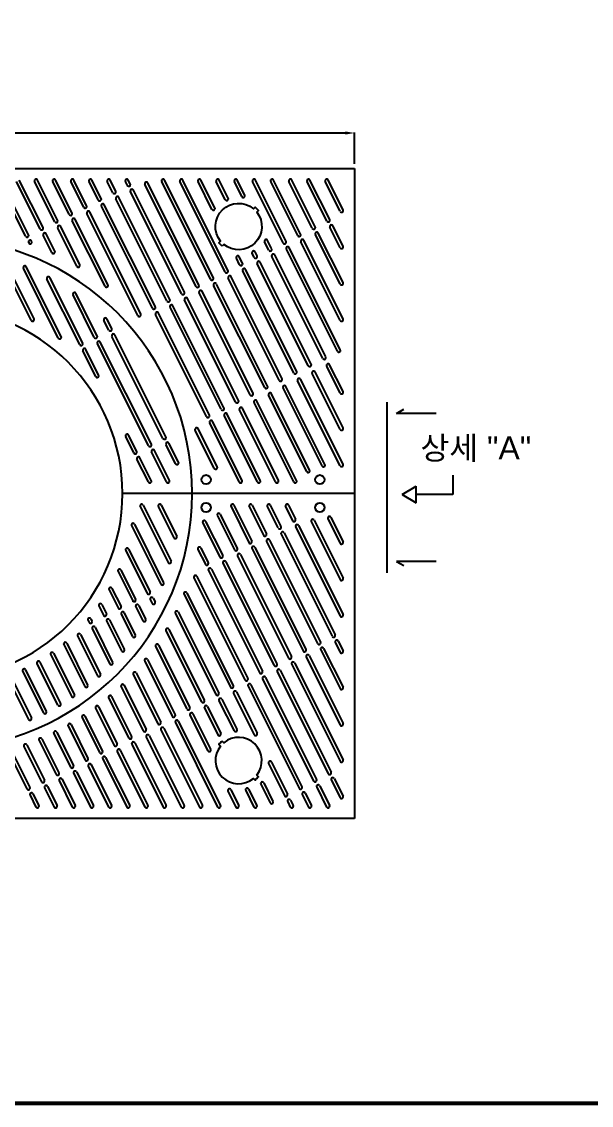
# Model space of a CAD drawing. Header units: millimetres. Extents: x 28890 to 36061, y -49849 to -44778.
# Drawn here: x 30822 to 32049, y -49683 to -47349 of the extents above; entities that cross this region are included whole.
import ezdxf

# ---------------------------------------------------------------- set-up
doc = ezdxf.new("R2010")
doc.units = ezdxf.units.MM
doc.layers.add('LAYOUT', color=7, linetype='Continuous')
doc.styles.get("Standard").update_dxf_attribs({"font": 'arial.ttf'})
doc.dimstyles.new('ISO-25', dxfattribs={"dimtxt": 40, "dimasz": 20, "dimexe": 1.25, "dimexo": 10, "dimgap": 10, "dimtad": 1, "dimdec": 0, "dimtxsty": 'Standard', "dimcen": 2.5, "dimclrd": 3, "dimclre": 3, "dimclrt": 3, "dimadec": 0, "dimazin": 0, "dimtfac": 1, "dimtdec": 0, "dimtmove": 0, "dimatfit": 3, "dimfxl": 1, "dimarcsym": 0})

# ---------------------------------------------------------------- blocks, each defined once
blk = doc.blocks.new('*D33')
at = {"color": 3, "lineweight": -2, "transparency": 16777216}
for p, q in [((29739.5, -47655.4), (29739.5, -47587.6)), ((29759.5, -47588.9), (31519.5, -47588.9)), ((31539.5, -47655.4), (31539.5, -47587.6))]:
    blk.add_line(p, q, dxfattribs=at)
at = {"color": 3, "transparency": 16777216}
for points in [[(29759.5, -47585.6), (29759.5, -47592.2), (29739.5, -47588.9)], [(31519.5, -47585.6), (31519.5, -47592.2), (31539.5, -47588.9)]]:
    blk.add_solid(points, dxfattribs=at)
at = {"layer": 'Defpoints', "color": 0, "transparency": 16777216}
for p in [(31539.5, -47588.9), (29739.5, -47665.4), (31539.5, -47665.4)]:
    blk.add_point(p, dxfattribs=at)
at = {"color": 3, "transparency": 16777216, "insert": (30639.5, -47558.5), "char_height": 40, "attachment_point": 5}
blk.add_mtext('1800', dxfattribs=at)
blk = doc.blocks.new('*D35')
at = {"color": 3, "lineweight": -2, "transparency": 16777216}
blk.add_line((30545, -48317.2), (30300.9, -48192.9), dxfattribs=at)
at = {"color": 3, "transparency": 16777216}
blk.add_solid([(30302.4, -48189.9), (30299.4, -48195.9), (30283.1, -48183.8)], dxfattribs=at)
at = {"layer": 'Defpoints', "color": 0, "transparency": 16777216}
for p in [(30283.1, -48183.8), (30995.9, -48546.9)]:
    blk.add_point(p, dxfattribs=at)
at = {"color": 3, "transparency": 16777216, "insert": (30487.7, -48254.4), "char_height": 40, "attachment_point": 5, "rotation": 333.0093}
blk.add_mtext('{\\fPMingLiU|b0|i0|c136|p0;∅800}', dxfattribs=at)

msp = doc.modelspace()

# ---------------------------------------------------------------- linework, layer by layer
for p, q in [((29739.5, -47665.4), (31539.5, -47665.4)), ((31539.5, -47665.4), (31539.5, -48365.4)), ((30830.7, -47811.4), (30771.8, -47693.5)), ((30837, -47808.2), (30778.1, -47690.4)), ((30862.1, -47795.7), (30810.9, -47693.5)), ((30868.3, -47792.6), (30817.2, -47690.4)), ((30893.4, -47780.1), (30850.1, -47693.5)), ((30899.6, -47776.9), (30856.3, -47690.4)), ((30924.7, -47764.4), (30889.2, -47693.5)), ((30930.9, -47761.3), (30895.5, -47690.4)), ((30956, -47748.8), (30928.3, -47693.5)), ((30962.2, -47745.6), (30934.6, -47690.4)), ((30987.3, -47733.1), (30967.5, -47693.5)), ((30993.5, -47730), (30973.7, -47690.4)), ((31018.6, -47717.5), (31006.6, -47693.5)), ((31024.8, -47714.3), (31012.9, -47690.4)), ((31049.9, -47701.8), (31045.7, -47693.5)), ((31056.1, -47698.7), (31052, -47690.4)), ((31197.8, -47919.4), (31087.9, -47699.6)), ((31204.1, -47916.3), (31094.2, -47696.4)), ((31229.1, -47903.8), (31124, -47693.5)), ((31235.4, -47900.7), (31130.3, -47690.4)), ((31260.4, -47888.1), (31163.1, -47693.5)), ((31266.7, -47885), (31169.4, -47690.4)), ((31232.2, -47753.3), (31202.3, -47693.5)), ((31238.4, -47750.2), (31208.5, -47690.4)), ((31260.9, -47732.5), (31241.4, -47693.5)), ((31267.1, -47729.3), (31247.7, -47690.4)), ((31296.7, -47725.8), (31280.5, -47693.5)), ((31302.9, -47722.6), (31286.8, -47690.4)), ((31385.7, -47825.5), (31319.7, -47693.5)), ((31391.9, -47822.4), (31325.9, -47690.4)), ((31417, -47809.9), (31358.8, -47693.5)), ((31423.2, -47806.7), (31365, -47690.4)), ((31448.3, -47794.2), (31397.9, -47693.5)), ((31454.5, -47791.1), (31404.2, -47690.4)), ((31479.6, -47778.6), (31437, -47693.5)), ((31485.8, -47775.4), (31443.3, -47690.4)), ((31508.2, -47757.6), (31476.2, -47693.5)), ((31514.5, -47754.5), (31482.4, -47690.4)), ((31166.5, -47935.1), (31056.6, -47715.2)), ((31172.8, -47932), (31062.9, -47712.1)), ((31103.9, -47966.4), (30994, -47746.5)), ((31110.2, -47963.3), (31000.2, -47743.4)), ((31135.2, -47950.7), (31025.3, -47730.9)), ((31141.5, -47947.6), (31031.5, -47727.7)), ((31072.6, -47982.1), (30962.7, -47762.2)), ((31078.9, -47978.9), (30968.9, -47759)), ((30941.3, -47876), (30900.1, -47793.5)), ((30947.6, -47872.8), (30906.3, -47790.4)), ((31002, -47919), (30931.4, -47777.8)), ((31008.2, -47915.9), (30937.6, -47774.7)), ((31508.2, -47835.9), (31486.3, -47792)), ((31514.5, -47832.8), (31492.5, -47788.9)), ((30887.5, -47846.6), (30868.8, -47809.1)), ((30893.8, -47843.5), (30875, -47806)), ((31508.2, -47914.1), (31455, -47807.6)), ((31514.5, -47911), (31461.2, -47804.5)), ((30837.9, -47825.7), (30837.5, -47824.8)), ((30844.2, -47822.6), (30843.7, -47821.7)), ((31354.4, -47841.2), (31345.5, -47823.4)), ((31360.6, -47838), (31351.7, -47820.3)), ((31502.3, -48058.8), (31392.4, -47838.9)), ((31508.6, -48055.7), (31398.6, -47835.8)), ((31508.2, -47992.4), (31423.7, -47823.3)), ((31514.5, -47989.3), (31429.9, -47820.2)), ((30849.2, -47989.1), (30785.1, -47861)), ((31291.7, -47872.5), (31284.8, -47858.5)), ((31298, -47869.4), (31291, -47855.4)), ((31323.1, -47856.8), (31318.6, -47848)), ((31329.3, -47853.7), (31324.9, -47844.9)), ((31471, -48074.5), (31361.1, -47854.6)), ((31477.3, -48071.3), (31367.3, -47851.5)), ((30842.9, -47992.2), (30778.9, -47864.1)), ((30901.2, -48030.5), (30826, -47880.2)), ((30907.4, -48027.4), (30832.3, -47877.1)), ((31408.4, -48105.8), (31298.5, -47885.9)), ((31414.7, -48102.6), (31304.7, -47882.8)), ((31439.7, -48090.1), (31329.8, -47870.2)), ((31446, -48087), (31336, -47867.1)), ((30947.4, -48044.7), (30876.8, -47903.4)), ((30953.7, -48041.5), (30883, -47900.3)), ((31377.1, -48121.4), (31267.2, -47901.6)), ((31383.4, -48118.3), (31273.4, -47898.4)), ((31314.5, -48152.7), (31204.5, -47932.9)), ((31320.7, -48149.6), (31210.8, -47929.7)), ((31345.8, -48137.1), (31235.8, -47917.2)), ((31352, -48134), (31242.1, -47914.1)), ((30978.7, -48029), (30932.9, -47937.4)), ((30985, -48025.9), (30939.2, -47934.3)), ((31283.2, -48168.4), (31173.2, -47948.5)), ((31289.4, -48165.3), (31179.5, -47945.4)), ((31220.6, -48199.7), (31110.6, -47979.8)), ((31226.8, -48196.6), (31116.9, -47976.7)), ((31251.9, -48184), (31141.9, -47964.2)), ((31258.1, -48180.9), (31148.2, -47961)), ((31010, -48013.4), (30999.5, -47992.4)), ((31016.3, -48010.2), (31005.8, -47989.3)), ((31126.6, -48246.6), (31016.7, -48026.8)), ((31132.9, -48243.5), (31023, -48023.6)), ((31095.3, -48262.3), (30985.4, -48042.4)), ((31101.6, -48259.2), (30991.7, -48039.3)), ((30981.8, -48113.5), (30954.1, -48058.1)), ((30988.1, -48110.4), (30960.4, -48054.9)), ((31508.2, -48148.9), (31479.3, -48091)), ((31514.5, -48145.8), (31485.5, -48087.9)), ((31514.5, -48302.3), (31422.9, -48119.2)), ((31508.2, -48227.2), (31448, -48106.7)), ((31514.5, -48224.1), (31454.2, -48103.5)), ((31469.3, -48305.8), (31385.4, -48138)), ((31475.5, -48302.6), (31391.6, -48134.8)), ((31508.2, -48305.5), (31416.7, -48122.3)), ((31414.6, -48337.2), (31329, -48166.1)), ((31436.3, -48318.1), (31354.1, -48153.6)), ((31442.5, -48314.9), (31360.3, -48150.5)), ((31369.2, -48340.4), (31291.4, -48184.9)), ((31375.4, -48337.2), (31297.7, -48181.8)), ((31408.3, -48340.4), (31322.8, -48169.3)), ((31608.7, -48168.3), (31608.7, -48535.9)), ((31629.4, -48192.8), (31645.4, -48183.8)), ((31290.9, -48340.4), (31227.3, -48213.1)), ((31297.2, -48337.2), (31233.5, -48210)), ((31330, -48340.4), (31258.6, -48197.5)), ((31336.3, -48337.2), (31264.8, -48194.3)), ((31715, -48192.8), (31629.4, -48192.8)), ((31237.1, -48311.1), (31196, -48228.8)), ((31243.4, -48308), (31202.2, -48225.6)), ((31064, -48278), (31046.4, -48242.7)), ((31070.3, -48274.8), (31052.7, -48239.5)), ((31153.9, -48301.1), (31133.4, -48260.1)), ((31160.2, -48298), (31139.6, -48256.9)), ((31134.4, -48340.4), (31102.1, -48275.7)), ((31140.6, -48337.2), (31108.3, -48272.6)), ((31095.3, -48340.4), (31070.7, -48291.4)), ((31101.5, -48337.2), (31077, -48288.2)), ((31751.3, -48325.8), (31751.3, -48367.2)), ((31641.8, -48367.2), (31671.9, -48349.4)), ((31671.9, -48385), (31671.9, -48349.4)), ((31539.5, -48365.4), (31039.5, -48365.4)), ((31539.5, -48365.4), (31539.5, -49065.4)), ((31641.8, -48367.2), (31671.9, -48385)), ((31751.3, -48367.2), (31671.9, -48367.2)), ((31077.5, -48393.5), (31137.7, -48513.9)), ((31083.8, -48390.4), (31144, -48510.8)), ((31116.6, -48393.5), (31150.1, -48460.5)), ((31122.9, -48390.4), (31156.4, -48457.4)), ((31273.2, -48393.5), (31311.8, -48470.8)), ((31279.4, -48390.4), (31318.1, -48467.7)), ((31312.3, -48393.5), (31343.1, -48455.2)), ((31318.5, -48390.4), (31349.4, -48452.1)), ((31351.4, -48393.5), (31374.4, -48439.5)), ((31357.7, -48390.4), (31380.7, -48436.4)), ((31390.5, -48393.5), (31405.7, -48423.9)), ((31396.8, -48390.4), (31412, -48420.7)), ((31243.8, -48413), (31280.5, -48486.5)), ((31250, -48409.9), (31286.8, -48483.4)), ((31452.1, -48422.7), (31514.5, -48547.5)), ((31481.9, -48419.8), (31508.2, -48472.4)), ((31488.2, -48416.7), (31514.5, -48469.2)), ((31058.8, -48434.5), (31121.9, -48560.5)), ((31065.1, -48431.3), (31128.1, -48557.4)), ((31212.4, -48428.5), (31249.2, -48502.1)), ((31218.6, -48425.4), (31255.5, -48499)), ((31412.4, -48437.3), (31508.2, -48628.9)), ((31418.7, -48434.2), (31514.5, -48625.8)), ((31445.8, -48425.8), (31508.2, -48550.6)), ((31349.8, -48468.6), (31459.8, -48688.5)), ((31356.1, -48465.5), (31466, -48685.3)), ((31381.1, -48452.9), (31491.1, -48672.8)), ((31387.4, -48449.8), (31497.3, -48669.7)), ((31046.4, -48487.9), (31092.7, -48580.4)), ((31052.7, -48484.8), (31098.9, -48577.3)), ((31201.8, -48485.6), (31217.9, -48517.8)), ((31208.1, -48482.4), (31224.2, -48514.7)), ((31318.5, -48484.3), (31428.5, -48704.1)), ((31324.8, -48481.1), (31434.7, -48701)), ((31255.9, -48515.6), (31365.9, -48735.4)), ((31262.2, -48512.4), (31372.1, -48732.3)), ((31287.2, -48499.9), (31397.2, -48719.8)), ((31293.5, -48496.8), (31403.4, -48716.6)), ((31715, -48511.4), (31629.4, -48511.4)), ((31629.4, -48511.4), (31645.4, -48520.3)), ((31030, -48533.2), (31061.4, -48596.1)), ((31036.2, -48530.1), (31067.6, -48592.9)), ((31224.6, -48531.2), (31334.5, -48751.1)), ((31230.9, -48528.1), (31340.8, -48748)), ((31193.3, -48546.9), (31303.2, -48766.7)), ((31199.6, -48543.7), (31309.5, -48763.6)), ((31010.5, -48572.6), (31030.1, -48611.7)), ((31016.8, -48569.5), (31036.3, -48608.6)), ((31172, -48582.4), (31271.9, -48782.4)), ((31178.2, -48579.3), (31278.2, -48779.3)), ((30988.8, -48607.5), (30998.8, -48627.4)), ((30995.1, -48604.3), (31005, -48624.2)), ((31068.1, -48609.5), (31083, -48639.3)), ((31074.3, -48606.3), (31089.3, -48636.2)), ((31099.4, -48593.8), (31103.5, -48602)), ((31105.7, -48590.7), (31109.7, -48598.8)), ((31036.8, -48625.1), (31060.8, -48673.2)), ((31043, -48622), (31067.1, -48670)), ((31153.3, -48623.4), (31240.6, -48798)), ((31159.6, -48620.3), (31246.9, -48794.9)), ((30965.2, -48638.4), (30967.5, -48643)), ((30971.4, -48635.3), (30973.7, -48639.9)), ((30974.2, -48656.4), (31012, -48732.1)), ((30980.4, -48653.3), (31018.2, -48728.9)), ((31005.5, -48640.8), (31037.1, -48704)), ((31011.7, -48637.6), (31043.3, -48700.8)), ((30942.9, -48672.1), (30985.7, -48757.6)), ((30949.1, -48669), (30991.9, -48754.5)), ((31132.8, -48660.7), (31209.3, -48813.7)), ((31139.1, -48657.6), (31215.6, -48810.6)), ((30913, -48690.7), (30958.1, -48780.9)), ((30919.3, -48687.5), (30964.4, -48777.8)), ((31110.8, -48694.8), (31178, -48829.3)), ((31117, -48691.7), (31184.3, -48826.2)), ((31466.5, -48701.9), (31508.2, -48785.4)), ((31472.7, -48698.8), (31514.5, -48782.3)), ((31497.8, -48686.2), (31508.2, -48707.1)), ((31504, -48683.1), (31514.5, -48704)), ((30884.8, -48712.4), (30929.5, -48801.9)), ((30891, -48709.3), (30935.8, -48798.8)), ((31087.3, -48726.1), (31146.7, -48845)), ((31093.5, -48723), (31153, -48841.9)), ((31435.2, -48717.5), (31508.2, -48863.7)), ((31441.4, -48714.4), (31514.5, -48860.5)), ((30824.4, -48748.1), (30869.1, -48837.5)), ((30830.6, -48745), (30875.3, -48834.4)), ((30855.2, -48731.6), (30899.8, -48820.8)), ((30861.5, -48728.4), (30906.1, -48817.7)), ((31372.6, -48748.8), (31482.5, -48968.7)), ((31378.8, -48745.7), (31488.8, -48965.6)), ((31403.9, -48733.2), (31508.2, -48941.9)), ((31410.1, -48730.1), (31514.5, -48938.8)), ((30792.4, -48762.6), (30837.1, -48851.8)), ((30798.7, -48759.4), (30843.3, -48848.7)), ((31062.5, -48754.8), (31115.4, -48860.7)), ((31068.8, -48751.7), (31121.7, -48857.5)), ((31341.3, -48764.5), (31451.2, -48984.4)), ((31347.5, -48761.4), (31457.5, -48981.2)), ((31036.6, -48781.3), (31084.1, -48876.3)), ((31042.8, -48778.1), (31090.4, -48873.2)), ((31278.6, -48795.8), (31323.1, -48884.8)), ((31284.9, -48792.7), (31329.4, -48881.6)), ((31310, -48780.2), (31419.9, -49000)), ((31316.2, -48777), (31426.1, -48996.9)), ((31009.6, -48805.5), (31052.8, -48892)), ((31015.8, -48802.3), (31059.1, -48888.8)), ((31247.3, -48811.5), (31279.7, -48876.1)), ((31253.6, -48808.3), (31285.9, -48873)), ((30981.5, -48827.6), (31021.5, -48907.6)), ((30987.8, -48824.5), (31027.8, -48904.5)), ((31184.7, -48842.8), (31223, -48919.2)), ((31191, -48839.6), (31229.2, -48916.1)), ((31216, -48827.1), (31244.9, -48884.9)), ((31222.3, -48824), (31251.2, -48881.8)), ((30922.4, -48866), (30958.9, -48938.9)), ((30928.7, -48862.8), (30965.1, -48935.8)), ((30952.4, -48847.8), (30990.2, -48923.3)), ((30958.7, -48844.6), (30996.5, -48920.1)), ((31153.4, -48858.4), (31244.4, -49040.4)), ((31159.7, -48855.3), (31250.7, -49037.2)), ((30891.4, -48882.3), (30927.6, -48954.6)), ((30897.7, -48879.1), (30933.8, -48951.4)), ((31090.8, -48889.7), (31166.1, -49040.4)), ((31097.1, -48886.6), (31172.4, -49037.2)), ((31122.1, -48874.1), (31205.3, -49040.4)), ((31128.4, -48870.9), (31211.5, -49037.2)), ((30827, -48909.9), (30865, -48985.9)), ((30833.2, -48906.8), (30871.2, -48982.7)), ((30859.7, -48897), (30896.3, -48970.2)), ((30866, -48893.9), (30902.5, -48967.1)), ((31059.5, -48905.4), (31127, -49040.4)), ((31065.8, -48902.2), (31133.3, -49037.2)), ((30793.3, -48920.8), (30833.7, -49001.5)), ((30799.6, -48917.7), (30839.9, -48998.4)), ((30996.9, -48936.7), (31048.8, -49040.4)), ((31003.2, -48933.5), (31055, -49037.2)), ((31028.2, -48921), (31087.9, -49040.4)), ((31034.5, -48917.9), (31094.1, -49037.2)), ((30965.6, -48952.3), (31009.6, -49040.4)), ((30971.9, -48949.2), (31015.9, -49037.2)), ((31354.2, -48946.9), (31388.6, -49015.7)), ((31360.4, -48943.7), (31394.8, -49012.6)), ((30903, -48983.6), (30931.4, -49040.4)), ((30909.2, -48980.5), (30937.6, -49037.2)), ((30934.3, -48968), (30970.5, -49040.4)), ((30940.6, -48964.9), (30976.8, -49037.2)), ((31489.2, -48982.1), (31508.2, -49020.2)), ((31495.5, -48979), (31514.5, -49017.1)), ((30871.7, -48999.3), (30892.2, -49040.4)), ((30877.9, -48996.2), (30898.5, -49037.2)), ((31266.5, -49006.3), (31283.5, -49040.4)), ((31272.8, -49003.2), (31289.8, -49037.2)), ((31304.9, -49004.8), (31322.7, -49040.4)), ((31311.1, -49001.7), (31328.9, -49037.2)), ((31337.3, -48991.5), (31357.3, -49031.3)), ((31343.6, -48988.3), (31363.5, -49028.2)), ((31457.9, -48997.8), (31479.2, -49040.4)), ((31464.2, -48994.7), (31485.5, -49037.2)), ((30840.4, -49014.9), (30853.1, -49040.4)), ((30846.6, -49011.8), (30859.4, -49037.2)), ((31395.3, -49029.1), (31400.9, -49040.4)), ((31401.6, -49026), (31407.2, -49037.2)), ((31426.6, -49013.4), (31440.1, -49040.4)), ((31432.9, -49010.3), (31446.3, -49037.2)), ((31539.5, -49065.4), (29739.5, -49065.4))]:
    msp.add_line(p, q)
for points in [[(31253.9, -47832.3, -0.045549), (31246.9, -47825.1), (31250.5, -47821.6, -0.904534), (31321.5, -47752), (31325.1, -47748.5, -0.045549), (31332.1, -47755.6), (31328.5, -47759.1, -0.904534), (31257.5, -47828.8)], [(31253.9, -48898.5, 0.045549), (31246.9, -48905.6), (31250.5, -48909.1, 0.904534), (31321.5, -48978.8), (31325.1, -48982.3, 0.045549), (31332.1, -48975.1), (31328.5, -48971.6, 0.904534), (31257.5, -48902)]]:
    msp.add_lwpolyline(points, format="xyb", close=True)
for centre in [(31219.5, -48335.4), (31464.5, -48335.4), (31219.5, -48395.4), (31464.5, -48395.4)]:
    msp.add_circle(centre, 10)
for centre, radius, start, end in [((30853.2, -47691.9), 3.5, 26.5651, 206.5651), ((30892.3, -47691.9), 3.5, 26.5651, 206.5651), ((30931.5, -47691.9), 3.5, 26.5651, 206.5651), ((30970.6, -47691.9), 3.5, 26.5651, 206.5651), ((31009.7, -47691.9), 3.5, 26.5651, 206.5651), ((31048.9, -47691.9), 3.5, 26.5651, 206.5651), ((31053, -47700.2), 3.5, 206.5651, 26.5651), ((31091, -47698), 3.5, 26.5651, 206.5651), ((31127.1, -47691.9), 3.5, 26.5651, 206.5651), ((31166.3, -47691.9), 3.5, 26.5651, 206.5651), ((31205.4, -47691.9), 3.5, 26.5651, 206.5651), ((31244.5, -47691.9), 3.5, 26.5651, 206.5651), ((31283.7, -47691.9), 3.5, 26.5651, 206.5651), ((31322.8, -47691.9), 3.5, 26.5651, 206.5651), ((31361.9, -47691.9), 3.5, 26.5651, 206.5651), ((31401, -47691.9), 3.5, 26.5651, 206.5651), ((31440.2, -47691.9), 3.5, 26.5651, 206.5651), ((31479.3, -47691.9), 3.5, 26.5651, 206.5651), ((31021.7, -47715.9), 3.5, 206.5651, 26.5651), ((31059.7, -47713.7), 3.5, 26.5651, 206.5651), ((31299.8, -47724.2), 3.5, 206.5651, 26.5651), ((30959.1, -47747.2), 3.5, 206.5651, 26.5651), ((30990.4, -47731.5), 3.5, 206.5651, 26.5651), ((30997.1, -47745), 3.5, 26.5651, 206.5651), ((31028.4, -47729.3), 3.5, 26.5651, 206.5651), ((31264, -47730.9), 3.5, 206.5651, 26.5651), ((30927.8, -47762.8), 3.5, 206.5651, 26.5651), ((30965.8, -47760.6), 3.5, 26.5651, 206.5651), ((31235.3, -47751.7), 3.5, 206.5651, 26.5651), ((31511.4, -47756.1), 3.5, 206.5651, 26.5651), ((30865.2, -47794.2), 3.5, 206.5651, 26.5651), ((30896.5, -47778.5), 3.5, 206.5651, 26.5651), ((30903.2, -47791.9), 3.5, 26.5651, 206.5651), ((30934.5, -47776.3), 3.5, 26.5651, 206.5651), ((31451.4, -47792.7), 3.5, 206.5651, 26.5651), ((31482.7, -47777), 3.5, 206.5651, 26.5651), ((31489.4, -47790.4), 3.5, 26.5651, 206.5651), ((30639.5, -48365.4), 550, 0, 180), ((30833.9, -47809.8), 3.5, 206.5651, 26.5651), ((30871.9, -47807.6), 3.5, 26.5651, 206.5651), ((31420.1, -47808.3), 3.5, 206.5651, 26.5651), ((31458.1, -47806.1), 3.5, 26.5651, 206.5651), ((30840.6, -47823.2), 3.5, 26.5651, 206.5651), ((30841, -47824.1), 3.5, 206.5651, 26.5651), ((31348.6, -47821.9), 3.5, 26.5651, 206.5651), ((31357.5, -47839.6), 3.5, 206.5651, 26.5651), ((31388.8, -47824), 3.5, 206.5651, 26.5651), ((31395.5, -47837.4), 3.5, 26.5651, 206.5651), ((31426.8, -47821.7), 3.5, 26.5651, 206.5651), ((31511.4, -47834.3), 3.5, 206.5651, 26.5651), ((30890.6, -47845), 3.5, 206.5651, 26.5651), ((31287.9, -47856.9), 3.5, 26.5651, 206.5651), ((31321.8, -47846.5), 3.5, 26.5651, 206.5651), ((31326.2, -47855.3), 3.5, 206.5651, 26.5651), ((31364.2, -47853), 3.5, 26.5651, 206.5651), ((30829.2, -47878.6), 3.5, 26.5651, 206.5651), ((30944.4, -47874.4), 3.5, 206.5651, 26.5651), ((31263.6, -47886.6), 3.5, 206.5651, 26.5651), ((31294.9, -47870.9), 3.5, 206.5651, 26.5651), ((31301.6, -47884.3), 3.5, 26.5651, 206.5651), ((31332.9, -47868.7), 3.5, 26.5651, 206.5651), ((30879.9, -47901.8), 3.5, 26.5651, 206.5651), ((31232.3, -47902.2), 3.5, 206.5651, 26.5651), ((31270.3, -47900), 3.5, 26.5651, 206.5651), ((30936, -47935.9), 3.5, 26.5651, 206.5651), ((31005.1, -47917.4), 3.5, 206.5651, 26.5651), ((31169.7, -47933.5), 3.5, 206.5651, 26.5651), ((31201, -47917.9), 3.5, 206.5651, 26.5651), ((31207.7, -47931.3), 3.5, 26.5651, 206.5651), ((31239, -47915.6), 3.5, 26.5651, 206.5651), ((31511.4, -47912.6), 3.5, 206.5651, 26.5651), ((31138.4, -47949.2), 3.5, 206.5651, 26.5651), ((31176.4, -47946.9), 3.5, 26.5651, 206.5651), ((30639.5, -48365.4), 400, 0, 180), ((31075.7, -47980.5), 3.5, 206.5651, 26.5651), ((31107, -47964.8), 3.5, 206.5651, 26.5651), ((31113.8, -47978.2), 3.5, 26.5651, 206.5651), ((31145.1, -47962.6), 3.5, 26.5651, 206.5651), ((30846, -47990.7), 3.5, 206.5651, 26.5651), ((31002.7, -47990.8), 3.5, 26.5651, 206.5651), ((31511.4, -47990.8), 3.5, 206.5651, 26.5651), ((30981.8, -48027.4), 3.5, 206.5651, 26.5651), ((31013.1, -48011.8), 3.5, 206.5651, 26.5651), ((31019.8, -48025.2), 3.5, 26.5651, 206.5651), ((30904.3, -48028.9), 3.5, 206.5651, 26.5651), ((30950.5, -48043.1), 3.5, 206.5651, 26.5651), ((30988.5, -48040.9), 3.5, 26.5651, 206.5651), ((30957.2, -48056.5), 3.5, 26.5651, 206.5651), ((31474.1, -48072.9), 3.5, 206.5651, 26.5651), ((31505.4, -48057.3), 3.5, 206.5651, 26.5651), ((31442.8, -48088.6), 3.5, 206.5651, 26.5651), ((31482.4, -48089.5), 3.5, 26.5651, 206.5651), ((30984.9, -48111.9), 3.5, 206.5651, 26.5651), ((31380.2, -48119.9), 3.5, 206.5651, 26.5651), ((31411.5, -48104.2), 3.5, 206.5651, 26.5651), ((31419.8, -48120.8), 3.5, 26.5651, 206.5651), ((31451.1, -48105.1), 3.5, 26.5651, 206.5651), ((31348.9, -48135.5), 3.5, 206.5651, 26.5651), ((31388.5, -48136.4), 3.5, 26.5651, 206.5651), ((31286.3, -48166.8), 3.5, 206.5651, 26.5651), ((31317.6, -48151.2), 3.5, 206.5651, 26.5651), ((31325.9, -48167.7), 3.5, 26.5651, 206.5651), ((31357.2, -48152.1), 3.5, 26.5651, 206.5651), ((31511.4, -48147.4), 3.5, 206.5651, 26.5651), ((31255, -48182.5), 3.5, 206.5651, 26.5651), ((31294.6, -48183.4), 3.5, 26.5651, 206.5651), ((31223.7, -48198.1), 3.5, 206.5651, 26.5651), ((31230.4, -48211.5), 3.5, 26.5651, 206.5651), ((31261.7, -48195.9), 3.5, 26.5651, 206.5651), ((31199.1, -48227.2), 3.5, 26.5651, 206.5651), ((31511.4, -48225.6), 3.5, 206.5651, 26.5651), ((31049.5, -48241.1), 3.5, 26.5651, 206.5651), ((31098.5, -48260.7), 3.5, 206.5651, 26.5651), ((31129.8, -48245.1), 3.5, 206.5651, 26.5651), ((31136.5, -48258.5), 3.5, 26.5651, 206.5651), ((31067.2, -48276.4), 3.5, 206.5651, 26.5651), ((31105.2, -48274.2), 3.5, 26.5651, 206.5651), ((31073.9, -48289.8), 3.5, 26.5651, 206.5651), ((31157, -48299.6), 3.5, 206.5651, 26.5651), ((31472.4, -48304.2), 3.5, 206.5651, 26.5651), ((31511.4, -48303.9), 3.5, 206.5651, 26.5651), ((31240.3, -48309.6), 3.5, 206.5651, 26.5651), ((31439.4, -48316.5), 3.5, 206.5651, 26.5651), ((31098.4, -48338.8), 3.5, 206.5651, 26.5651), ((31137.5, -48338.8), 3.5, 206.5651, 26.5651), ((31294, -48338.8), 3.5, 206.5651, 26.5651), ((31333.2, -48338.8), 3.5, 206.5651, 26.5651), ((31372.3, -48338.8), 3.5, 206.5651, 26.5651), ((31411.4, -48338.8), 3.5, 206.5651, 26.5651), ((30639.5, -48365.4), 550, 180, 0), ((30639.5, -48365.4), 400, 180, 0), ((31080.6, -48391.9), 3.5, 26.5651, 206.5651), ((31119.8, -48391.9), 3.5, 26.5651, 206.5651), ((31276.3, -48391.9), 3.5, 26.5651, 206.5651), ((31315.4, -48391.9), 3.5, 26.5651, 206.5651), ((31354.5, -48391.9), 3.5, 26.5651, 206.5651), ((31393.7, -48391.9), 3.5, 26.5651, 206.5651), ((31215.5, -48426.9), 3.5, 26.5651, 206.5651), ((31246.9, -48411.4), 3.5, 26.5651, 206.5651), ((31408.9, -48422.3), 3.5, 206.5651, 26.5651), ((31449, -48424.3), 3.5, 26.5651, 206.5651), ((31485.1, -48418.2), 3.5, 26.5651, 206.5651), ((31062, -48432.9), 3.5, 26.5651, 206.5651), ((31377.6, -48438), 3.5, 206.5651, 26.5651), ((31415.6, -48435.7), 3.5, 26.5651, 206.5651), ((31153.2, -48458.9), 3.5, 206.5651, 26.5651), ((31314.9, -48469.3), 3.5, 206.5651, 26.5651), ((31346.3, -48453.6), 3.5, 206.5651, 26.5651), ((31353, -48467), 3.5, 26.5651, 206.5651), ((31384.3, -48451.4), 3.5, 26.5651, 206.5651), ((31511.4, -48470.8), 3.5, 206.5651, 26.5651), ((31049.6, -48486.4), 3.5, 26.5651, 206.5651), ((31204.9, -48484), 3.5, 26.5651, 206.5651), ((31283.6, -48484.9), 3.5, 206.5651, 26.5651), ((31321.7, -48482.7), 3.5, 26.5651, 206.5651), ((31140.8, -48512.3), 3.5, 206.5651, 26.5651), ((31221, -48516.2), 3.5, 206.5651, 26.5651), ((31252.3, -48500.6), 3.5, 206.5651, 26.5651), ((31259, -48514), 3.5, 26.5651, 206.5651), ((31290.4, -48498.3), 3.5, 26.5651, 206.5651), ((31033.1, -48531.6), 3.5, 26.5651, 206.5651), ((31227.7, -48529.6), 3.5, 26.5651, 206.5651), ((31125, -48558.9), 3.5, 206.5651, 26.5651), ((31196.4, -48545.3), 3.5, 26.5651, 206.5651), ((31511.4, -48549.1), 3.5, 206.5651, 26.5651), ((31013.7, -48571.1), 3.5, 26.5651, 206.5651), ((31095.8, -48578.8), 3.5, 206.5651, 26.5651), ((31175.1, -48580.9), 3.5, 26.5651, 206.5651), ((30991.9, -48605.9), 3.5, 26.5651, 206.5651), ((31033.2, -48610.1), 3.5, 206.5651, 26.5651), ((31064.5, -48594.5), 3.5, 206.5651, 26.5651), ((31071.2, -48607.9), 3.5, 26.5651, 206.5651), ((31102.5, -48592.3), 3.5, 26.5651, 206.5651), ((31106.6, -48600.4), 3.5, 206.5651, 26.5651), ((30968.3, -48636.9), 3.5, 26.5651, 206.5651), ((31001.9, -48625.8), 3.5, 206.5651, 26.5651), ((31039.9, -48623.6), 3.5, 26.5651, 206.5651), ((31156.5, -48621.9), 3.5, 26.5651, 206.5651), ((31511.4, -48627.3), 3.5, 206.5651, 26.5651), ((30970.6, -48641.4), 3.5, 206.5651, 26.5651), ((30977.3, -48654.9), 3.5, 26.5651, 206.5651), ((31008.6, -48639.2), 3.5, 26.5651, 206.5651), ((31086.1, -48637.7), 3.5, 206.5651, 26.5651), ((31136, -48659.2), 3.5, 26.5651, 206.5651), ((30946, -48670.5), 3.5, 26.5651, 206.5651), ((31063.9, -48671.6), 3.5, 206.5651, 26.5651), ((31494.2, -48671.3), 3.5, 206.5651, 26.5651), ((30916.2, -48689.1), 3.5, 26.5651, 206.5651), ((31040.2, -48702.4), 3.5, 206.5651, 26.5651), ((31113.9, -48693.3), 3.5, 26.5651, 206.5651), ((31431.6, -48702.6), 3.5, 206.5651, 26.5651), ((31462.9, -48686.9), 3.5, 206.5651, 26.5651), ((31469.6, -48700.3), 3.5, 26.5651, 206.5651), ((31500.9, -48684.7), 3.5, 26.5651, 206.5651), ((30858.3, -48730), 3.5, 26.5651, 206.5651), ((30887.9, -48710.9), 3.5, 26.5651, 206.5651), ((31090.4, -48724.5), 3.5, 26.5651, 206.5651), ((31400.3, -48718.2), 3.5, 206.5651, 26.5651), ((31438.3, -48716), 3.5, 26.5651, 206.5651), ((31511.4, -48705.6), 3.5, 206.5651, 26.5651), ((30827.5, -48746.5), 3.5, 26.5651, 206.5651), ((31015.1, -48730.5), 3.5, 206.5651, 26.5651), ((31065.6, -48753.3), 3.5, 26.5651, 206.5651), ((31337.7, -48749.5), 3.5, 206.5651, 26.5651), ((31369, -48733.9), 3.5, 206.5651, 26.5651), ((31375.7, -48747.3), 3.5, 26.5651, 206.5651), ((31407, -48731.6), 3.5, 26.5651, 206.5651), ((30988.8, -48756.1), 3.5, 206.5651, 26.5651), ((31306.4, -48765.2), 3.5, 206.5651, 26.5651), ((31344.4, -48762.9), 3.5, 26.5651, 206.5651), ((30961.3, -48779.3), 3.5, 206.5651, 26.5651), ((31039.7, -48779.7), 3.5, 26.5651, 206.5651), ((31243.8, -48796.5), 3.5, 206.5651, 26.5651), ((31275.1, -48780.8), 3.5, 206.5651, 26.5651), ((31281.8, -48794.2), 3.5, 26.5651, 206.5651), ((31313.1, -48778.6), 3.5, 26.5651, 206.5651), ((31511.4, -48783.8), 3.5, 206.5651, 26.5651), ((30903, -48819.2), 3.5, 206.5651, 26.5651), ((30932.7, -48800.4), 3.5, 206.5651, 26.5651), ((31012.7, -48803.9), 3.5, 26.5651, 206.5651), ((31212.5, -48812.1), 3.5, 206.5651, 26.5651), ((31250.5, -48809.9), 3.5, 26.5651, 206.5651), ((30872.2, -48836), 3.5, 206.5651, 26.5651), ((30955.6, -48846.2), 3.5, 26.5651, 206.5651), ((30984.6, -48826), 3.5, 26.5651, 206.5651), ((31149.8, -48843.4), 3.5, 206.5651, 26.5651), ((31181.2, -48827.8), 3.5, 206.5651, 26.5651), ((31187.9, -48841.2), 3.5, 26.5651, 206.5651), ((31219.2, -48825.5), 3.5, 26.5651, 206.5651), ((30840.2, -48850.2), 3.5, 206.5651, 26.5651), ((30925.5, -48864.4), 3.5, 26.5651, 206.5651), ((31118.5, -48859.1), 3.5, 206.5651, 26.5651), ((31156.6, -48856.9), 3.5, 26.5651, 206.5651), ((31511.4, -48862.1), 3.5, 206.5651, 26.5651), ((30894.6, -48880.7), 3.5, 26.5651, 206.5651), ((31055.9, -48890.4), 3.5, 206.5651, 26.5651), ((31087.2, -48874.7), 3.5, 206.5651, 26.5651), ((31093.9, -48888.2), 3.5, 26.5651, 206.5651), ((31125.3, -48872.5), 3.5, 26.5651, 206.5651), ((31248.1, -48883.4), 3.5, 206.5651, 26.5651), ((31282.8, -48874.6), 3.5, 206.5651, 26.5651), ((31326.2, -48883.2), 3.5, 206.5651, 26.5651), ((30830.1, -48908.3), 3.5, 26.5651, 206.5651), ((30862.8, -48895.5), 3.5, 26.5651, 206.5651), ((31024.6, -48906), 3.5, 206.5651, 26.5651), ((31062.6, -48903.8), 3.5, 26.5651, 206.5651), ((30962, -48937.3), 3.5, 206.5651, 26.5651), ((30993.3, -48921.7), 3.5, 206.5651, 26.5651), ((31000, -48935.1), 3.5, 26.5651, 206.5651), ((31031.3, -48919.5), 3.5, 26.5651, 206.5651), ((31226.1, -48917.6), 3.5, 206.5651, 26.5651), ((30930.7, -48953), 3.5, 206.5651, 26.5651), ((30968.7, -48950.8), 3.5, 26.5651, 206.5651), ((31357.3, -48945.3), 3.5, 26.5651, 206.5651), ((31511.4, -48940.4), 3.5, 206.5651, 26.5651), ((30868.1, -48984.3), 3.5, 206.5651, 26.5651), ((30899.4, -48968.7), 3.5, 206.5651, 26.5651), ((30906.1, -48982.1), 3.5, 26.5651, 206.5651), ((30937.4, -48966.4), 3.5, 26.5651, 206.5651), ((31454.3, -48982.8), 3.5, 206.5651, 26.5651), ((31485.6, -48967.2), 3.5, 206.5651, 26.5651), ((31492.3, -48980.6), 3.5, 26.5651, 206.5651), ((30836.8, -49000), 3.5, 206.5651, 26.5651), ((30874.8, -48997.7), 3.5, 26.5651, 206.5651), ((31269.6, -49004.8), 3.5, 26.5651, 206.5651), ((31308, -49003.2), 3.5, 26.5651, 206.5651), ((31340.5, -48989.9), 3.5, 26.5651, 206.5651), ((31423, -48998.5), 3.5, 206.5651, 26.5651), ((31461, -48996.2), 3.5, 26.5651, 206.5651), ((30843.5, -49013.4), 3.5, 26.5651, 206.5651), ((31360.4, -49029.8), 3.5, 206.5651, 26.5651), ((31391.7, -49014.1), 3.5, 206.5651, 26.5651), ((31398.4, -49027.5), 3.5, 26.5651, 206.5651), ((31429.7, -49011.9), 3.5, 26.5651, 206.5651), ((31511.4, -49018.6), 3.5, 206.5651, 26.5651), ((30856.2, -49038.8), 3.5, 206.5651, 26.5651), ((30895.4, -49038.8), 3.5, 206.5651, 26.5651), ((30934.5, -49038.8), 3.5, 206.5651, 26.5651), ((30973.6, -49038.8), 3.5, 206.5651, 26.5651), ((31012.8, -49038.8), 3.5, 206.5651, 26.5651), ((31051.9, -49038.8), 3.5, 206.5651, 26.5651), ((31091, -49038.8), 3.5, 206.5651, 26.5651), ((31130.1, -49038.8), 3.5, 206.5651, 26.5651), ((31169.3, -49038.8), 3.5, 206.5651, 26.5651), ((31208.4, -49038.8), 3.5, 206.5651, 26.5651), ((31247.5, -49038.8), 3.5, 206.5651, 26.5651), ((31286.7, -49038.8), 3.5, 206.5651, 26.5651), ((31325.8, -49038.8), 3.5, 206.5651, 26.5651), ((31404.1, -49038.8), 3.5, 206.5651, 26.5651), ((31443.2, -49038.8), 3.5, 206.5651, 26.5651), ((31482.3, -49038.8), 3.5, 206.5651, 26.5651)]:
    msp.add_arc(centre, radius, start, end)
at = {"layer": 'LAYOUT', "const_width": 8.54}
msp.add_lwpolyline([(29060.5, -49678.6), (35890.7, -49678.6), (35890.7, -44948.7), (29060.5, -44948.7)], close=True, dxfattribs=at)

# ---------------------------------------------------------------- texts
at = {"color": 4}
msp.add_text('상세 "A"', height=49.5, dxfattribs=at).set_placement((31681.2, -48291.9))

# ---------------------------------------------------------------- dimensions: what is measured, and where the dimension line sits
dim = msp.add_linear_dim(base=(31539.5, -47588.9), p1=(29739.5, -47665.4), p2=(31539.5, -47665.4), dimstyle='ISO-25')
dim.commit()
dim.dimension.update_dxf_attribs({"geometry": '*D33', "text_midpoint": (30639.5, -47558.5)})
dim = msp.add_diameter_dim_2p(p1=(30995.9, -48546.9), p2=(30283.1, -48183.8), text='{\\fPMingLiU|b0|i0|c136|p0;<>}', dimstyle='ISO-25')
dim.commit()
dim.dimension.update_dxf_attribs({"geometry": '*D35', "text_midpoint": (30474.1, -48281.1), "dimtype": 131})

doc.saveas('drawing.dxf')
